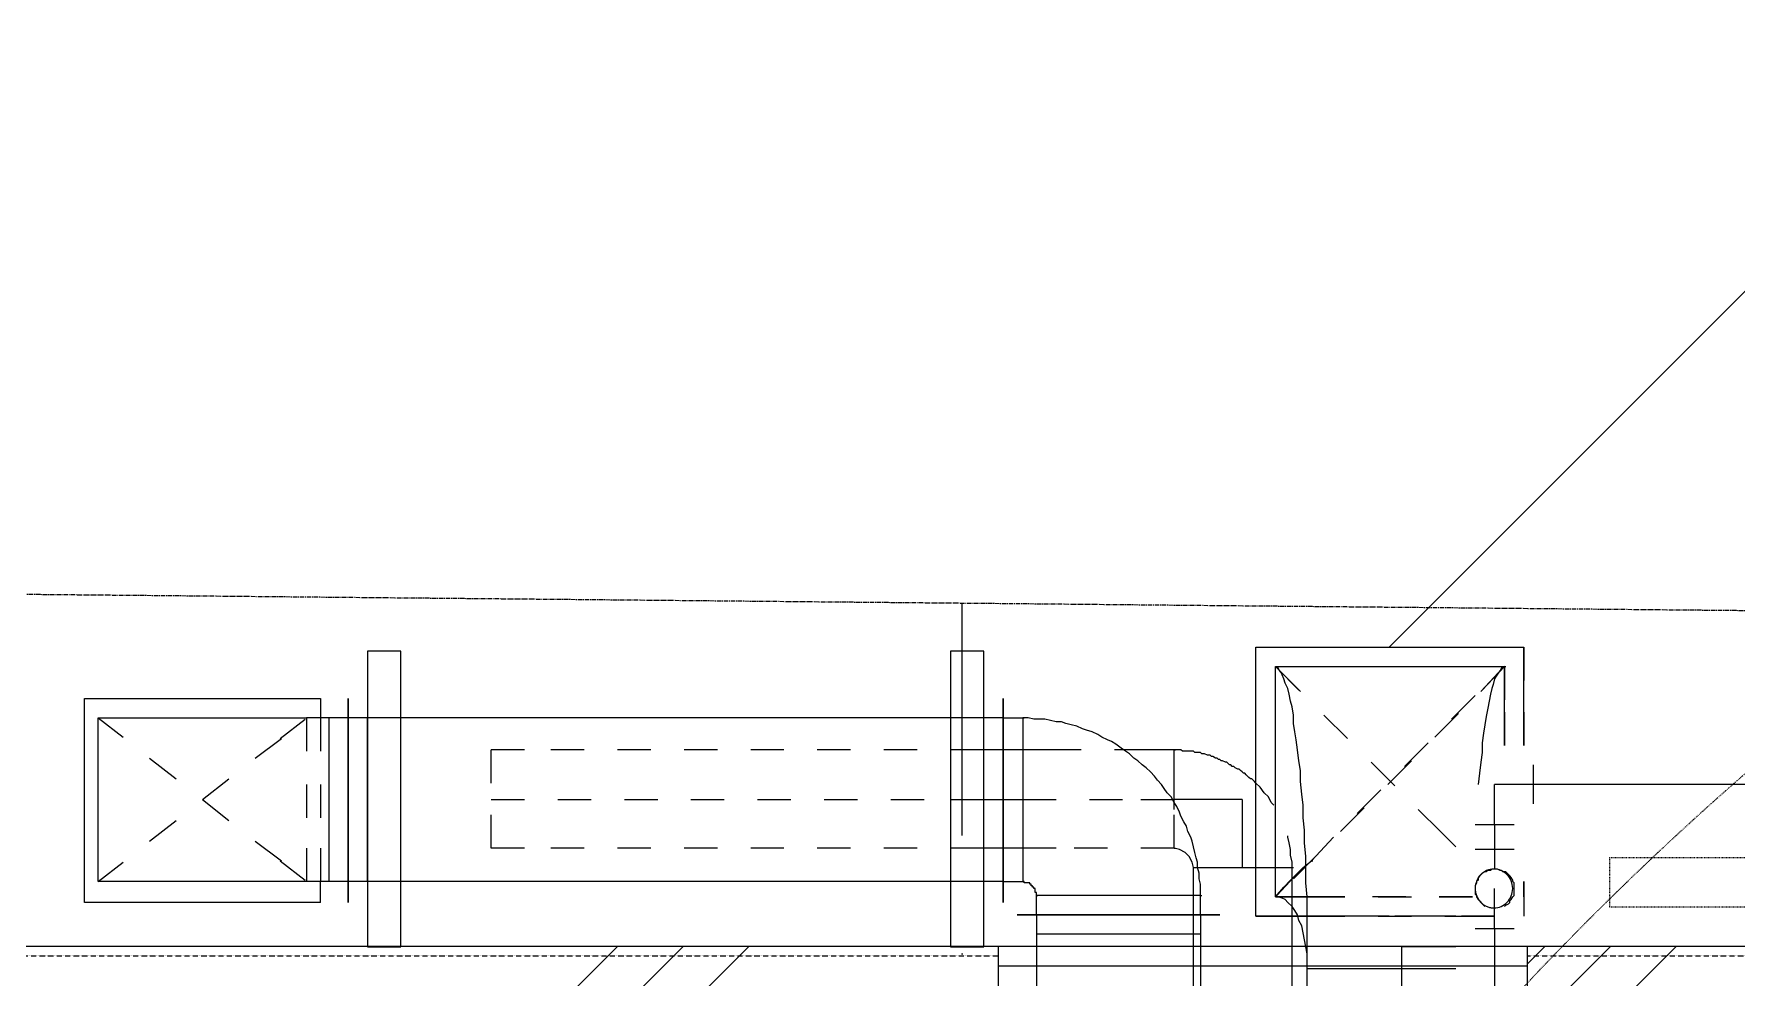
# Model space of a CAD drawing. Header units: millimetres. Extents: x 66582 to 239543, y 3715 to 66615.
# Drawn here: x 76997 to 79594, y 29602 to 31042 of the extents above; entities that cross this region are included whole.
import ezdxf

# ---------------------------------------------------------------- set-up
doc = ezdxf.new("R2010")
doc.units = ezdxf.units.MM
for name, pattern in [('ACAD_ISO04W100', [30, 24, -3, 0, -3]), ('CENTER', [10.6, 7, -1.2, 1.2, -1.2]), ('VW-01 短破線', [2.116125, 1.058062, -1.058062]), ('ラインタイプ-11', [2.116537, 1.058463, -1.058075]), ('ラインタイプ-35', [1.058062, 0.352679, -0.705383])]:
    doc.linetypes.add(name, pattern=pattern)
for name, color, linetype, lineweight in [('1-0通芯', 2, 'ACAD_ISO04W100', 5), ('1-1 躯体', 6, 'Continuous', 18), ('1-16 雑工事', 2, 'Continuous', 13), ('1-18 敷地境界線', 6, 'Continuous', 20), ('10-12 ハッチ', 50, 'Continuous', 13), ('5-1 換気ダクト', 80, 'Continuous', 9), ('6-1 給水管', 170, 'Continuous', 13), ('非常照明_プロット', 7, 'Continuous', 5)]:
    doc.layers.add(name, color=color, linetype=linetype, lineweight=lineweight)

# ---------------------------------------------------------------- blocks, each defined once
blk = doc.blocks.new('グループ-1760')
at = {"layer": '非常照明_プロット', "color": 94, "linetype": 'VW-01 短破線', "lineweight": 18, "true_color": 0x00aa00, "transparency": 33554687}
blk.add_circle((2864.1, 39887.7), 4600, dxfattribs=at)

msp = doc.modelspace()

# ---------------------------------------------------------------- hatches: boundary and pattern name
at = {"layer": '10-12 ハッチ', "true_color": 0xaaaaaa, "transparency": 33554687}
h = msp.add_hatch(dxfattribs=at)
h.set_pattern_fill('RC', color=253, scale=50, style=0, pattern_type=2)
h.set_pattern_definition([(45, (79104.3, 63394.6), (-707.107, 707.107), []), (45, (79204.3, 63394.6), (-707.107, 707.107), []), (45, (79304.3, 63394.6), (-707.107, 707.107), [])])
h.paths.add_polyline_path([(85182.6818, 29470.9572), (85857.6814, 29480.9571), (85857.6814, 29065.9574), (85872.6814, 29065.9574), (85872.6814, 29050.9574), (86022.6814, 29050.9574), (86022.6814, 29650.9572), (79274.6814, 29650.9572), (79274.6814, 29470.9572)])
h.paths.add_polyline_path([(85857.6814, 29060.9573), (85855.1816, 29050.9574), (85857.6814, 29050.9574)])
h.paths.add_polyline_path([(71247.2739, 29650.9572), (71247.2739, 25450.6727), (71269.117, 25450.6727), (71269.117, 24913.6906), (71247.2739, 24913.6906), (71247.2739, 23275.9572), (72567.6816, 23275.9572), (72567.6816, 22470.957), (72567.6818, 22470.957), (72747.6816, 22470.957), (72747.6816, 22543.4572), (73047.6816, 22543.4572), (73047.6814, 22543.4572), (73047.6814, 22708.4572), (73047.6816, 22708.4572), (72732.6816, 22708.4572), (72732.6816, 23760.9572), (73047.6816, 23760.9572), (73047.6814, 23760.9572), (73047.6814, 23910.9572), (73047.6816, 23910.9572), (72567.6816, 23910.9572), (72567.6816, 23425.9572), (71427.2739, 23425.9572), (71427.2739, 29470.9572), (72567.6818, 29470.9572), (72567.6818, 29050.9574), (73047.6814, 29050.9574), (73047.6814, 29050.9572), (73047.6814, 29470.9572), (77877.6818, 29470.9572), (77877.6818, 29050.9574), (78357.6814, 29050.9574), (78357.6814, 29470.9572), (78467.6814, 29470.9572), (78467.6814, 29650.9572)])
h.paths.add_polyline_path([(72607.6818, 29437.1109), (72607.6818, 29144.8035), (72607.6818, 29090.9574), (72661.5279, 29090.9574), (72953.8353, 29090.9574), (73007.6814, 29090.9574), (73007.6814, 29144.8035), (73007.6814, 29437.1109), (73007.6814, 29490.957), (72953.8353, 29490.957), (72661.5279, 29490.957), (72607.6818, 29490.957)], flags=16)
h.paths.add_polyline_path([(72623.0664, 29437.1109), (72623.0664, 29144.8035), (72623.0664, 29106.342), (72661.5279, 29106.342), (72953.8353, 29106.342), (72992.2968, 29106.342), (72992.2968, 29144.8035), (72992.2968, 29437.1109), (72992.2968, 29475.5724), (72953.8353, 29475.5724), (72661.5279, 29475.5724), (72623.0664, 29475.5724)], flags=0)
h.paths.add_polyline_path([(77917.6818, 29437.1109), (77917.6818, 29144.8035), (77917.6818, 29090.9574), (77971.5279, 29090.9574), (78263.8353, 29090.9574), (78317.6814, 29090.9574), (78317.6814, 29144.8035), (78317.6814, 29437.1109), (78317.6814, 29490.957), (78263.8353, 29490.957), (77971.5279, 29490.957), (77917.6818, 29490.957)], flags=16)
h.paths.add_polyline_path([(77933.0664, 29437.1109), (77933.0664, 29144.8035), (77933.0664, 29106.342), (77971.5279, 29106.342), (78263.8353, 29106.342), (78302.2968, 29106.342), (78302.2968, 29144.8035), (78302.2968, 29437.1109), (78302.2968, 29475.5724), (78263.8353, 29475.5724), (77971.5279, 29475.5724), (77933.0664, 29475.5724)], flags=0)
h.paths.add_polyline_path([(71269.117, 24913.6906), (71269.117, 25450.6727), (71247.2739, 25450.6727), (71247.2739, 24913.6906)])
h.paths.add_polyline_path([(73842.6816, 23760.9572), (77877.6818, 23760.9572), (77877.6818, 23910.9572), (73842.6816, 23910.9572)])
h.paths.add_polyline_path([(77877.6818, 23910.9572), (77877.6818, 23760.9572), (78357.6814, 23760.9572), (78357.6814, 23910.9572)])
h.paths.add_polyline_path([(78357.6814, 23910.9572), (78357.6814, 23760.9572), (78357.6814, 23745.9572), (84172.6816, 23745.9572), (84172.6816, 23545.9572), (85862.6816, 23545.9572), (85862.6816, 21990.9574), (85377.6818, 21990.9574), (85367.6816, 21990.9574), (85367.6816, 22765.9572), (85217.6816, 22765.9572), (85217.6816, 21855.9572), (86012.6816, 21855.9572), (86012.6816, 23725.9572), (84352.6816, 23725.9572), (84352.6816, 23925.9572), (78357.6814, 23925.9572)])

# ---------------------------------------------------------------- linework, layer by layer
at = {"layer": '1-0通芯', "ltscale": 60, "transparency": 33554687}
msp.add_line((78412.6816, 19018.8894), (78412.6816, 30174.2969), dxfattribs=at)
msp.add_line((78412.6816, 19018.8894), (78412.6816, 30174.2969), dxfattribs=at)
at = {"layer": '1-1 躯体', "linetype": 'ラインタイプ-11', "transparency": 33554687}
for p, q in [((79399.8545, 29785.9572), (84893.8545, 29785.9572)), ((79399.8545, 29785.9572), (79399.8545, 29710.9572)), ((79399.8545, 29710.9572), (84893.8545, 29710.9572))]:
    msp.add_line(p, q, dxfattribs=at)
at = {"layer": '1-1 躯体'}
for p, q in [((71247.2739, 29650.9572), (78467.6814, 29650.9572)), ((78467.6814, 29470.9572), (78467.6814, 29650.9572)), ((79274.6814, 29470.9572), (79274.6814, 29650.9572)), ((79274.6814, 29650.9572), (86022.6814, 29650.9572))]:
    msp.add_line(p, q, dxfattribs=at)
at = {"layer": '1-1 躯体', "linetype": 'ラインタイプ-35'}
for p, q in [((71262.2739, 29635.9572), (78467.6814, 29635.9572)), ((79274.6814, 29635.9572), (86007.6814, 29635.9572))]:
    msp.add_line(p, q, dxfattribs=at)
at = {"layer": '1-16 雑工事', "ltscale": 80}
for p, q in [((78467.6814, 29650.9572), (79274.6814, 29650.9572)), ((78467.6814, 29620.9572), (79274.6814, 29620.9572))]:
    msp.add_line(p, q, dxfattribs=at)
at = {"layer": '1-18 敷地境界線', "linetype": 'CENTER'}
msp.add_lwpolyline([(70777.2426, 30245.8759), (70814.2727, 19106.1739), (91059.5492, 19106.1739), (88019.4746, 30083.1335)], close=True, dxfattribs=at)
at = {"layer": '5-1 換気ダクト', "color": 92, "linetype": 'Continuous', "lineweight": 20, "true_color": 0x00c000}
for p, q in [((77556.5982, 30100.8244), (77505.7981, 30100.8244)), ((77505.7981, 30100.8244), (77505.7981, 29649.9744)), ((77556.5982, 29649.9744), (77556.5982, 30100.8244)), ((77433.8317, 30028.8574), (77433.8317, 29999.2242)), ((77476.1649, 30028.8574), (77476.1649, 29999.2242)), ((77476.1649, 29999.2242), (77476.1649, 30028.8574)), ((77095.1648, 29749.457), (77095.1648, 29999.2242)), ((77095.1648, 29999.2242), (77412.6648, 29999.2242)), ((77095.1648, 29999.2242), (77133.2649, 29969.591)), ((77372.4481, 29967.4744), (77410.5482, 29997.1076)), ((77412.6648, 29999.2242), (77412.6648, 29948.4241)), ((77446.5314, 29999.2242), (77412.6648, 29999.2242)), ((77433.8317, 29999.2242), (77433.8317, 29948.4241)), ((77476.1649, 29999.2242), (77446.5314, 29999.2242)), ((77476.1649, 29999.2242), (77476.1649, 29749.457)), ((77476.1649, 29749.457), (77476.1649, 29999.2242)), ((77505.7981, 29999.2242), (77476.1649, 29999.2242)), ((77334.3484, 29937.8412), (77374.565, 29967.4744)), ((77173.4815, 29937.8412), (77213.6981, 29906.0914)), ((77253.9148, 29874.3406), (77294.1314, 29906.0914)), ((77412.6648, 29897.624), (77412.6648, 29846.824)), ((77433.8317, 29897.624), (77433.8317, 29846.824)), ((77253.9148, 29874.3406), (77294.1314, 29842.5908)), ((77173.4815, 29810.841), (77213.6981, 29842.5908)), ((77334.3484, 29810.841), (77374.565, 29781.2078)), ((77412.6648, 29800.2581), (77412.6648, 29749.457)), ((77433.8317, 29800.2581), (77433.8317, 29749.457)), ((77095.1648, 29749.457), (77133.2649, 29779.0912)), ((77372.4481, 29781.2078), (77410.5482, 29751.5746)), ((77412.6648, 29749.457), (77095.1648, 29749.457)), ((77446.5314, 29749.457), (77412.6648, 29749.457)), ((77433.8317, 29717.7072), (77433.8317, 29749.457)), ((77476.1649, 29749.457), (77446.5314, 29749.457)), ((77476.1649, 29749.457), (77476.1649, 29717.7072)), ((77476.1649, 29717.7072), (77476.1649, 29749.457)), ((77505.7981, 29749.457), (77476.1649, 29749.457)), ((77505.7981, 29649.9744), (77556.5982, 29649.9744))]:
    msp.add_line(p, q, dxfattribs=at)
at = {"layer": '5-1 換気ダクト', "color": 92, "linetype": 'Continuous', "lineweight": 9, "true_color": 0x00c000}
for p, q in [((77073.9985, 29717.7072), (77073.9985, 30028.8574)), ((77073.9985, 30028.8574), (77433.8317, 30028.8574)), ((77446.5314, 29999.2242), (77446.5314, 29749.457)), ((77505.7981, 29749.457), (77505.7981, 29999.2242)), ((77433.8317, 29717.7072), (77073.9985, 29717.7072))]:
    msp.add_line(p, q, dxfattribs=at)
at = {"layer": '5-1 換気ダクト', "color": 92, "linetype": 'Continuous', "lineweight": 5, "true_color": 0x00c000}
for p, q in [((77694.1813, 29899.7406), (77694.1813, 29950.5407)), ((77744.9814, 29950.5407), (77694.1813, 29950.5407)), ((77835.9984, 29950.5407), (77785.1975, 29950.5407)), ((77937.5977, 29950.5407), (77886.7982, 29950.5407)), ((77694.1813, 29874.3406), (77744.9814, 29874.3406)), ((77795.7815, 29874.3406), (77846.5816, 29874.3406)), ((77897.3811, 29874.3406), (77948.1815, 29874.3406)), ((77694.1813, 29800.2581), (77694.1813, 29851.0582)), ((77744.9814, 29800.2581), (77694.1813, 29800.2581)), ((77835.9984, 29800.2581), (77785.1975, 29800.2581)), ((77937.5977, 29800.2581), (77886.7982, 29800.2581))]:
    msp.add_line(p, q, dxfattribs=at)

# ---------------------------------------------------------------- next in the draw order: block references
at = {"layer": '非常照明_プロット', "color": 7, "transparency": 33554687}
msp.add_blockref('グループ-1760', (79760.3185, -13445.3852), dxfattribs=at)

# ---------------------------------------------------------------- next in the draw order: linework, layer by layer
at = {"layer": '5-1 換気ダクト', "color": 30, "linetype": 'Continuous', "lineweight": 20, "true_color": 0xff8000}
for p, q in [((79063.6649, 30107.1741), (79633.0482, 30676.558)), ((78890.0977, 29726.1746), (78890.0977, 30077.542)), ((78890.0977, 30077.542), (79239.3481, 30077.542)), ((78928.1983, 30039.4414), (78892.2149, 30075.4243)), ((78926.0818, 30041.558), (78892.2149, 30075.4243)), ((79239.3481, 30077.542), (79205.4817, 30041.558)), ((79239.3481, 29956.8915), (79239.3481, 30077.542)), ((79000.1653, 29967.4744), (78964.1813, 30003.4574)), ((79169.4982, 30005.574), (79133.5147, 29969.591)), ((79072.1317, 29895.5075), (79036.1482, 29931.4915)), ((79097.5312, 29933.6081), (79061.5478, 29897.624)), ((79025.5648, 29861.6411), (78989.5813, 29825.6582)), ((79141.9816, 29825.6582), (79108.1141, 29859.5245)), ((79165.265, 29802.3736), (79141.9816, 29825.6582)), ((78953.5984, 29789.6741), (78917.6144, 29753.6912)), ((78926.0818, 29764.2741), (78892.2149, 29728.2911)), ((78940.8984, 29726.1746), (78890.0977, 29726.1746)), ((78987.4647, 29726.1746), (78936.6647, 29726.1746)), ((79089.0649, 29726.1746), (79038.2648, 29726.1746)), ((79190.6651, 29726.1746), (79139.865, 29726.1746)), ((78860.4651, 29696.5403), (78890.0977, 29696.5403)), ((78940.8984, 29696.5403), (78890.0977, 29696.5403)), ((78962.0647, 29696.5403), (78911.2646, 29696.5403)), ((79063.6649, 29696.5403), (79012.8648, 29696.5403)), ((79165.265, 29696.5403), (79114.4644, 29696.5403)), ((78938.7812, 29586.4749), (78938.7812, 29616.1081))]:
    msp.add_line(p, q, dxfattribs=at)
at = {"layer": '5-1 換気ダクト', "color": 92, "linetype": 'Continuous', "lineweight": 20, "true_color": 0x00c000}
for p, q in [((78445.5981, 30100.8244), (78394.7982, 30100.8244)), ((78394.7982, 30100.8244), (78394.7982, 29649.9744)), ((78445.5981, 29649.9744), (78445.5981, 30100.8244)), ((78475.2313, 30028.8574), (78475.2313, 29999.2242)), ((78475.2313, 29999.2242), (78475.2313, 30028.8574)), ((78445.5981, 29999.2242), (77505.7981, 29999.2242)), ((78475.2313, 29999.2242), (78445.5981, 29999.2242)), ((78475.2313, 29999.2242), (78475.2313, 29749.457)), ((78475.2313, 29999.2242), (78504.865, 29999.2242)), ((78475.2313, 29749.457), (78475.2313, 29999.2242)), ((78513.3311, 29999.2242), (78504.865, 29999.2242)), ((78521.7982, 29997.1076), (78513.3311, 29999.2242)), ((78530.2648, 29997.1076), (78521.7982, 29997.1076)), ((78538.7314, 29997.1076), (78530.2648, 29997.1076)), ((78547.1977, 29994.9911), (78538.7314, 29997.1076)), ((78555.6651, 29992.8745), (78547.1977, 29994.9911)), ((78564.1314, 29992.8745), (78555.6651, 29992.8745)), ((78570.4817, 29990.7579), (78564.1314, 29992.8745)), ((78578.9475, 29988.6413), (78570.4817, 29990.7579)), ((78587.4149, 29986.5247), (78578.9475, 29988.6413)), ((78595.8817, 29982.2905), (78587.4149, 29986.5247)), ((78602.2315, 29980.1739), (78595.8817, 29982.2905)), ((78610.6983, 29978.0584), (78602.2315, 29980.1739)), ((78619.1644, 29973.8242), (78610.6983, 29978.0584)), ((78625.5144, 29969.591), (78619.1644, 29973.8242)), ((78633.9813, 29965.3579), (78625.5144, 29969.591)), ((78640.3315, 29963.2413), (78633.9813, 29965.3579)), ((78646.6813, 29959.0081), (78640.3315, 29963.2413)), ((78655.1481, 29952.6573), (78646.6813, 29959.0081)), ((78661.4984, 29948.4241), (78655.1481, 29952.6573)), ((78667.8482, 29944.191), (78661.4984, 29948.4241)), ((78674.1979, 29937.8412), (78667.8482, 29944.191)), ((78735.582, 29950.5407), (78695.3648, 29950.5407)), ((78737.6975, 29950.5407), (78735.582, 29950.5407)), ((78735.582, 29910.3246), (78735.582, 29950.5407)), ((78735.582, 29950.5407), (78737.6975, 29950.5407)), ((78735.582, 29910.3246), (78735.582, 29950.5407)), ((78739.8146, 29950.5407), (78737.6975, 29950.5407)), ((78741.9317, 29950.5407), (78739.8146, 29950.5407)), ((78746.1649, 29950.5407), (78741.9317, 29950.5407)), ((78748.2815, 29948.4241), (78746.1649, 29950.5407)), ((78750.398, 29948.4241), (78748.2815, 29948.4241)), ((78754.6317, 29948.4241), (78750.398, 29948.4241)), ((78756.7478, 29948.4241), (78754.6317, 29948.4241)), ((78758.8644, 29948.4241), (78756.7478, 29948.4241)), ((78760.9815, 29948.4241), (78758.8644, 29948.4241)), ((78765.2152, 29948.4241), (78760.9815, 29948.4241)), ((78767.3318, 29946.3076), (78765.2152, 29948.4241)), ((78769.4483, 29946.3076), (78767.3318, 29946.3076)), ((78771.5649, 29946.3076), (78769.4483, 29946.3076)), ((78775.7981, 29946.3076), (78771.5649, 29946.3076)), ((78777.9147, 29944.191), (78775.7981, 29946.3076)), ((78780.0312, 29944.191), (78777.9147, 29944.191)), ((78782.1484, 29944.191), (78780.0312, 29944.191)), ((78786.3815, 29942.0744), (78782.1484, 29944.191)), ((78788.4986, 29942.0744), (78786.3815, 29942.0744)), ((78790.6141, 29942.0744), (78788.4986, 29942.0744)), ((78792.7313, 29939.9578), (78790.6141, 29942.0744)), ((78680.5482, 29933.6081), (78674.1979, 29937.8412)), ((78686.8979, 29927.2573), (78680.5482, 29933.6081)), ((78693.2482, 29923.0241), (78686.8979, 29927.2573)), ((78699.598, 29916.6743), (78693.2482, 29923.0241)), ((78705.9477, 29910.3246), (78699.598, 29916.6743)), ((78794.8484, 29939.9578), (78792.7313, 29939.9578)), ((78799.0815, 29937.8412), (78794.8484, 29939.9578)), ((78801.1981, 29937.8412), (78799.0815, 29937.8412)), ((78803.3147, 29935.7246), (78801.1981, 29937.8412)), ((78805.4313, 29935.7246), (78803.3147, 29935.7246)), ((78807.5484, 29933.6081), (78805.4313, 29935.7246)), ((78809.6644, 29933.6081), (78807.5484, 29933.6081)), ((78813.8981, 29931.4915), (78809.6644, 29933.6081)), ((78816.0147, 29931.4915), (78813.8981, 29931.4915)), ((78818.1318, 29929.3738), (78816.0147, 29931.4915)), ((78820.2484, 29927.2573), (78818.1318, 29929.3738)), ((78822.365, 29927.2573), (78820.2484, 29927.2573)), ((78824.4816, 29925.1417), (78822.365, 29927.2573)), ((78826.5982, 29925.1417), (78824.4816, 29925.1417)), ((78828.7147, 29923.0241), (78826.5982, 29925.1417)), ((78832.9479, 29920.9075), (78828.7147, 29923.0241)), ((78835.065, 29920.9075), (78832.9479, 29920.9075)), ((78837.1811, 29918.792), (78835.065, 29920.9075)), ((78839.2982, 29916.6743), (78837.1811, 29918.792)), ((78841.4153, 29914.5578), (78839.2982, 29916.6743)), ((78710.1814, 29903.9749), (78705.9477, 29910.3246)), ((78716.5317, 29897.624), (78710.1814, 29903.9749)), ((78720.7648, 29891.2743), (78716.5317, 29897.624)), ((78724.998, 29884.9246), (78720.7648, 29891.2743)), ((78843.5308, 29914.5578), (78841.4153, 29914.5578)), ((78845.6479, 29912.4412), (78843.5308, 29914.5578)), ((78847.765, 29910.3246), (78845.6479, 29912.4412)), ((78849.8811, 29908.2069), (78847.765, 29910.3246)), ((78851.9982, 29906.0914), (78849.8811, 29908.2069)), ((78854.1148, 29906.0914), (78851.9982, 29906.0914)), ((78856.2314, 29903.9749), (78854.1148, 29906.0914)), ((78858.348, 29901.8572), (78856.2314, 29903.9749)), ((78860.4651, 29899.7406), (78858.348, 29901.8572)), ((78731.3477, 29878.5748), (78724.998, 29884.9246)), ((78735.582, 29870.1074), (78731.3477, 29878.5748)), ((78739.8146, 29863.7577), (78735.582, 29870.1074)), ((78744.0478, 29855.2903), (78739.8146, 29863.7577)), ((78746.1649, 29848.9405), (78744.0478, 29855.2903)), ((78750.398, 29840.4742), (78746.1649, 29848.9405)), ((78754.6317, 29834.1245), (78750.398, 29840.4742)), ((78756.7478, 29825.6582), (78754.6317, 29834.1245)), ((78760.9815, 29817.1908), (78756.7478, 29825.6582)), ((78763.0981, 29810.841), (78760.9815, 29817.1908)), ((78765.2152, 29802.3736), (78763.0981, 29810.841)), ((78767.3318, 29793.9073), (78765.2152, 29802.3736)), ((78769.4483, 29785.441), (78767.3318, 29793.9073)), ((78771.5649, 29779.0912), (78769.4483, 29785.441)), ((78765.2152, 29563.1914), (78765.2152, 29770.6238)), ((78765.2152, 29770.6238), (78860.4651, 29770.6238)), ((78771.5649, 29770.6238), (78771.5649, 29779.0912)), ((78773.6815, 29762.1575), (78771.5649, 29770.6238)), ((78773.6815, 29753.6912), (78773.6815, 29762.1575)), ((78803.3147, 29770.6238), (78860.4651, 29770.6238)), ((78445.5981, 29749.457), (77505.7981, 29749.457)), ((78475.2313, 29749.457), (78445.5981, 29749.457)), ((78475.2313, 29749.457), (78475.2313, 29717.7072)), ((78475.2313, 29749.457), (78504.865, 29749.457)), ((78475.2313, 29717.7072), (78475.2313, 29749.457)), ((78506.9813, 29749.457), (78504.865, 29749.457)), ((78506.9813, 29747.3414), (78506.9813, 29749.457)), ((78506.9813, 29749.457), (78506.9813, 29749.457)), ((78509.0982, 29747.3414), (78506.9813, 29747.3414)), ((78506.9813, 29747.3414), (78506.9813, 29747.3414)), ((78511.2148, 29747.3414), (78509.0982, 29747.3414)), ((78509.0982, 29747.3414), (78509.0982, 29747.3414)), ((78509.0982, 29747.3414), (78509.0982, 29747.3414)), ((78513.3311, 29747.3414), (78511.2148, 29747.3414)), ((78511.2148, 29747.3414), (78511.2148, 29747.3414)), ((78511.2148, 29747.3414), (78511.2148, 29747.3414)), ((78511.2148, 29747.3414), (78511.2148, 29747.3414)), ((78515.4479, 29747.3414), (78513.3311, 29747.3414)), ((78513.3311, 29747.3414), (78513.3311, 29747.3414)), ((78513.3311, 29747.3414), (78513.3311, 29747.3414)), ((78515.4479, 29745.2249), (78515.4479, 29747.3414)), ((78517.565, 29745.2249), (78515.4479, 29745.2249)), ((78515.4479, 29745.2249), (78515.4479, 29745.2249)), ((78515.4479, 29745.2249), (78515.4479, 29745.2249)), ((78517.565, 29743.1072), (78517.565, 29745.2249)), ((78517.565, 29745.2249), (78517.565, 29745.2249)), ((78517.565, 29745.2249), (78517.565, 29745.2249)), ((78519.6811, 29743.1072), (78517.565, 29743.1072)), ((78517.565, 29743.1072), (78517.565, 29743.1072)), ((78519.6811, 29740.9906), (78519.6811, 29743.1072)), ((78519.6811, 29743.1072), (78519.6811, 29743.1072)), ((78519.6811, 29743.1072), (78519.6811, 29743.1072)), ((78521.7982, 29740.9906), (78519.6811, 29740.9906)), ((78519.6811, 29740.9906), (78519.6811, 29740.9906)), ((78521.7982, 29738.874), (78521.7982, 29740.9906)), ((78521.7982, 29740.9906), (78521.7982, 29740.9906)), ((78521.7982, 29740.9906), (78521.7982, 29740.9906)), ((78523.915, 29738.874), (78521.7982, 29738.874)), ((78521.7982, 29738.874), (78521.7982, 29738.874)), ((78521.7982, 29738.874), (78521.7982, 29738.874)), ((78523.915, 29736.7575), (78523.915, 29738.874)), ((78523.915, 29734.6409), (78523.915, 29736.7575)), ((78523.915, 29736.7575), (78523.915, 29736.7575)), ((78523.915, 29736.7575), (78523.915, 29736.7575)), ((78523.915, 29732.5243), (78523.915, 29734.6409)), ((78523.915, 29734.6409), (78523.915, 29734.6409)), ((78523.915, 29734.6409), (78523.915, 29734.6409)), ((78523.915, 29734.6409), (78523.915, 29734.6409)), ((78775.7981, 29745.2249), (78773.6815, 29753.6912)), ((78775.7981, 29736.7575), (78775.7981, 29745.2249)), ((78775.7981, 29728.2911), (78775.7981, 29736.7575)), ((78526.0308, 29732.5243), (78523.915, 29732.5243)), ((78526.0308, 29730.4077), (78526.0308, 29732.5243)), ((78526.0308, 29732.5243), (78526.0308, 29732.5243)), ((78526.0308, 29732.5243), (78526.0308, 29732.5243)), ((78526.0308, 29728.2911), (78526.0308, 29730.4077)), ((78526.0308, 29730.4077), (78526.0308, 29730.4077)), ((78526.0308, 29730.4077), (78526.0308, 29730.4077)), ((78526.0308, 29728.2911), (78526.0308, 29728.2911)), ((78526.0308, 29698.6579), (78526.0308, 29728.2911)), ((78775.7981, 29698.6579), (78775.7981, 29728.2911)), ((78496.3981, 29698.6579), (78526.0308, 29698.6579)), ((78526.0308, 29698.6579), (78496.3981, 29698.6579)), ((78526.0308, 29698.6579), (78775.7981, 29698.6579)), ((78775.7981, 29698.6579), (78526.0308, 29698.6579)), ((78526.0308, 29698.6579), (78526.0308, 29669.0247)), ((78775.7981, 29698.6579), (78805.4313, 29698.6579)), ((78805.4313, 29698.6579), (78775.7981, 29698.6579)), ((78775.7981, 29698.6579), (78775.7981, 29669.0247)), ((78915.4978, 29586.4749), (78915.4978, 29696.5403)), ((78526.0308, 29669.0247), (78526.0308, 28860.4587)), ((78775.7981, 29669.0247), (78775.7981, 28860.4587)), ((78394.7982, 29649.9744), (78445.5981, 29649.9744))]:
    msp.add_line(p, q, dxfattribs=at)
at = {"layer": '5-1 換気ダクト', "color": 30, "linetype": 'Continuous', "lineweight": 9, "true_color": 0xff8000}
for p, q in [((78860.4651, 29696.5403), (78860.4651, 30107.1741)), ((78860.4651, 30107.1741), (79268.9813, 30107.1741)), ((79268.9813, 29956.8915), (79268.9813, 30107.1741)), ((79268.9813, 29726.1746), (79268.9813, 29749.457)), ((79165.265, 29616.1081), (78938.7812, 29616.1081))]:
    msp.add_line(p, q, dxfattribs=at)
at = {"layer": '5-1 換気ダクト', "color": 30, "linetype": 'Continuous', "lineweight": 5, "true_color": 0xff8000}
for p, q in [((78860.4651, 30056.374), (78860.4651, 30107.1741)), ((78860.4651, 30107.1741), (78911.2646, 30107.1741)), ((78860.4651, 30056.374), (78860.4651, 30107.1741)), ((78860.4651, 30107.1741), (78911.2646, 30107.1741)), ((78962.0647, 30107.1741), (79012.8648, 30107.1741)), ((78962.0647, 30107.1741), (79012.8648, 30107.1741)), ((79063.6649, 30107.1741), (79114.4644, 30107.1741)), ((79063.6649, 30107.1741), (79114.4644, 30107.1741)), ((79165.265, 30107.1741), (79216.0646, 30107.1741)), ((79165.265, 30107.1741), (79216.0646, 30107.1741)), ((79218.1817, 30107.1741), (79268.9813, 30107.1741)), ((79218.1817, 30107.1741), (79268.9813, 30107.1741)), ((79268.9813, 30107.1741), (79268.9813, 30056.374)), ((79268.9813, 30107.1741), (79268.9813, 30056.374)), ((78860.4651, 30030.9751), (78860.4651, 30081.7741)), ((78860.4651, 30030.9751), (78860.4651, 30081.7741)), ((78890.0977, 30026.7408), (78890.0977, 30077.542)), ((78890.0977, 30077.542), (78940.8984, 30077.542)), ((78890.0977, 30026.7408), (78890.0977, 30077.542)), ((78890.0977, 30077.542), (78940.8984, 30077.542)), ((78890.0977, 30077.542), (78892.2149, 30077.542)), ((78928.1983, 30039.4414), (78892.2149, 30075.4243)), ((78926.0818, 30041.558), (78892.2149, 30075.4243)), ((78928.1983, 30039.4414), (78892.2149, 30075.4243)), ((78926.0818, 30041.558), (78892.2149, 30075.4243)), ((78991.6979, 30077.542), (79042.498, 30077.542)), ((78991.6979, 30077.542), (79042.498, 30077.542)), ((79093.2981, 30077.542), (79144.0982, 30077.542)), ((79093.2981, 30077.542), (79144.0982, 30077.542)), ((79188.5485, 30077.542), (79239.3481, 30077.542)), ((79188.5485, 30077.542), (79239.3481, 30077.542)), ((79203.3646, 30039.4414), (79237.2315, 30075.4243)), ((79203.3646, 30039.4414), (79237.2315, 30075.4243)), ((79239.3481, 30077.542), (79239.3481, 30026.7408)), ((79239.3481, 30077.542), (79239.3481, 30026.7408)), ((79239.3481, 30077.542), (79241.4652, 30077.542)), ((78890.0977, 30001.3408), (78890.0977, 30052.1409)), ((78890.0977, 30001.3408), (78890.0977, 30052.1409)), ((79158.9153, 29997.1076), (79194.8982, 30033.0906)), ((79158.9153, 29997.1076), (79194.8982, 30033.0906)), ((79000.1653, 29967.4744), (78964.1813, 30003.4574)), ((79000.1653, 29967.4744), (78964.1813, 30003.4574)), ((79239.3481, 30007.6905), (79239.3481, 29956.8915)), ((79239.3481, 30007.6905), (79239.3481, 29956.8915)), ((79268.9813, 30007.6905), (79268.9813, 29956.8915)), ((79268.9813, 30007.6905), (79268.9813, 29956.8915)), ((78860.4651, 29929.3738), (78860.4651, 29980.1739)), ((78860.4651, 29929.3738), (78860.4651, 29980.1739)), ((78890.0977, 29899.7406), (78890.0977, 29950.5407)), ((78890.0977, 29899.7406), (78890.0977, 29950.5407)), ((79086.9483, 29925.1417), (79122.9313, 29961.1236)), ((79086.9483, 29925.1417), (79122.9313, 29961.1236)), ((78860.4651, 29878.5748), (78860.4651, 29929.3738)), ((78860.4651, 29878.5748), (78860.4651, 29929.3738)), ((79072.1317, 29895.5075), (79036.1482, 29931.4915)), ((79072.1317, 29895.5075), (79036.1482, 29931.4915)), ((78890.0977, 29848.9405), (78890.0977, 29899.7406)), ((78890.0977, 29848.9405), (78890.0977, 29899.7406)), ((79014.9814, 29853.1748), (79050.9649, 29889.1577)), ((79014.9814, 29853.1748), (79050.9649, 29889.1577)), ((78860.4651, 29800.2581), (78860.4651, 29851.0582)), ((78860.4651, 29800.2581), (78860.4651, 29851.0582)), ((78890.0977, 29800.2581), (78890.0977, 29851.0582)), ((78890.0977, 29800.2581), (78890.0977, 29851.0582)), ((79141.9816, 29825.6582), (79108.1141, 29859.5245)), ((79141.9816, 29825.6582), (79108.1141, 29859.5245)), ((78945.1315, 29781.2078), (78978.9984, 29817.1908)), ((78945.1315, 29781.2078), (78978.9984, 29817.1908)), ((79165.265, 29802.3736), (79141.9816, 29825.6582)), ((79165.265, 29802.3736), (79141.9816, 29825.6582)), ((78860.4651, 29749.457), (78860.4651, 29800.2581)), ((78860.4651, 29749.457), (78860.4651, 29800.2581)), ((78860.4651, 29740.9906), (78860.4651, 29791.7907)), ((78860.4651, 29740.9906), (78860.4651, 29791.7907)), ((78890.0977, 29749.457), (78890.0977, 29800.2581)), ((78890.0977, 29749.457), (78890.0977, 29800.2581)), ((78890.0977, 29740.9906), (78890.0977, 29791.7907)), ((78890.0977, 29740.9906), (78890.0977, 29791.7907)), ((78913.3817, 29751.5746), (78932.4315, 29770.6238)), ((78913.3817, 29751.5746), (78932.4315, 29770.6238)), ((78932.4315, 29770.6238), (78945.1315, 29781.2078)), ((78932.4315, 29770.6238), (78945.1315, 29781.2078)), ((78945.1315, 29781.2078), (78947.2486, 29781.2078)), ((78945.1315, 29781.2078), (78947.2486, 29781.2078)), ((78860.4651, 29696.5403), (78860.4651, 29740.9906)), ((78860.4651, 29696.5403), (78860.4651, 29740.9906)), ((78890.0977, 29726.1746), (78890.0977, 29740.9906)), ((78890.0977, 29726.1746), (78890.0977, 29740.9906)), ((78890.0977, 29726.1746), (78902.7978, 29740.9906)), ((78890.0977, 29726.1746), (78902.7978, 29740.9906)), ((78902.7978, 29740.9906), (78913.3817, 29751.5746)), ((78902.7978, 29740.9906), (78913.3817, 29751.5746)), ((79268.9813, 29749.457), (79268.9813, 29698.6579)), ((79268.9813, 29749.457), (79268.9813, 29698.6579)), ((79268.9813, 29747.3414), (79268.9813, 29696.5403)), ((79268.9813, 29747.3414), (79268.9813, 29696.5403)), ((78940.8984, 29726.1746), (78890.0977, 29726.1746)), ((78890.0977, 29726.1746), (78940.8984, 29726.1746)), ((78890.0977, 29726.1746), (78892.2149, 29726.1746)), ((78945.1315, 29726.1746), (78894.332, 29726.1746)), ((78894.332, 29726.1746), (78945.1315, 29726.1746)), ((78995.9311, 29726.1746), (78945.1315, 29726.1746)), ((78945.1315, 29726.1746), (78995.9311, 29726.1746)), ((79089.0649, 29726.1746), (79038.2648, 29726.1746)), ((79046.7317, 29726.1746), (79097.5312, 29726.1746)), ((79190.6651, 29726.1746), (79139.865, 29726.1746)), ((79139.865, 29726.1746), (79190.6651, 29726.1746)), ((78911.2646, 29696.5403), (78860.4651, 29696.5403)), ((78860.4651, 29696.5403), (78911.2646, 29696.5403)), ((78945.1315, 29696.5403), (78894.332, 29696.5403)), ((78894.332, 29696.5403), (78945.1315, 29696.5403)), ((78995.9311, 29696.5403), (78945.1315, 29696.5403)), ((78945.1315, 29696.5403), (78995.9311, 29696.5403)), ((79021.3311, 29696.5403), (78970.531, 29696.5403)), ((79046.7317, 29696.5403), (79097.5312, 29696.5403)), ((79122.9313, 29696.5403), (79072.1317, 29696.5403)), ((79148.3313, 29696.5403), (79199.1314, 29696.5403)), ((79224.5315, 29696.5403), (79173.7314, 29696.5403)), ((79173.7314, 29696.5403), (79224.5315, 29696.5403)), ((79133.5147, 29649.9744), (79082.7152, 29649.9744)), ((79082.7152, 29649.9744), (79082.7152, 29616.1081)), ((79165.265, 29649.9744), (79114.4644, 29649.9744)), ((79082.7152, 29616.1081), (79082.7152, 29586.4749))]:
    msp.add_line(p, q, dxfattribs=at)
at = {"layer": '5-1 換気ダクト', "color": 92, "linetype": 'Continuous', "lineweight": 9, "true_color": 0x00c000}
for p, q in [((78445.5981, 29749.457), (78445.5981, 29999.2242)), ((78504.865, 29999.2242), (78504.865, 29749.457)), ((78504.865, 29999.2242), (78506.9813, 29999.2242)), ((78839.2982, 29874.3406), (78763.0981, 29874.3406)), ((78839.2982, 29874.3406), (78839.2982, 29770.6238)), ((78504.865, 29749.457), (78506.9813, 29749.457)), ((78775.7981, 29728.2911), (78526.0308, 29728.2911)), ((78526.0308, 29728.2911), (78528.1479, 29728.2911)), ((78775.7981, 29728.2911), (78777.9147, 29728.2911)), ((78775.7981, 29669.0247), (78526.0308, 29669.0247))]:
    msp.add_line(p, q, dxfattribs=at)
at = {"layer": '5-1 換気ダクト', "color": 92, "linetype": 'Continuous', "lineweight": 5, "true_color": 0x00c000}
for p, q in [((78039.1979, 29950.5407), (77988.3984, 29950.5407)), ((78140.7981, 29950.5407), (78089.9977, 29950.5407)), ((78242.398, 29950.5407), (78191.5982, 29950.5407)), ((78343.9984, 29950.5407), (78293.1983, 29950.5407)), ((78445.5981, 29950.5407), (78394.7982, 29950.5407)), ((78496.3981, 29950.5407), (78445.5981, 29950.5407)), ((78504.865, 29950.5407), (78454.0647, 29950.5407)), ((78555.6651, 29950.5407), (78504.865, 29950.5407)), ((78593.7646, 29950.5407), (78542.9651, 29950.5407)), ((78695.3648, 29950.5407), (78644.5647, 29950.5407)), ((78735.582, 29859.5245), (78735.582, 29910.3246)), ((78735.582, 29859.5245), (78735.582, 29910.3246)), ((78866.8148, 29893.3909), (78860.4651, 29899.7406)), ((78873.1651, 29884.9246), (78866.8148, 29893.3909)), ((77998.9813, 29874.3406), (78049.7808, 29874.3406)), ((78100.5817, 29874.3406), (78151.3815, 29874.3406)), ((78202.1811, 29874.3406), (78252.9817, 29874.3406)), ((78303.7812, 29874.3406), (78354.5811, 29874.3406)), ((78394.7982, 29874.3406), (78445.5981, 29874.3406)), ((78445.5981, 29874.3406), (78496.3981, 29874.3406)), ((78454.0647, 29874.3406), (78504.865, 29874.3406)), ((78504.865, 29874.3406), (78555.6651, 29874.3406)), ((78606.4649, 29874.3406), (78657.2647, 29874.3406)), ((78684.7808, 29874.3406), (78735.582, 29874.3406)), ((78763.0981, 29874.3406), (78735.582, 29874.3406)), ((78879.5148, 29878.5748), (78873.1651, 29884.9246)), ((78883.748, 29870.1074), (78879.5148, 29878.5748)), ((78887.9817, 29865.8753), (78883.748, 29870.1074)), ((78735.582, 29800.2581), (78735.582, 29851.0582)), ((78735.582, 29800.2581), (78735.582, 29851.0582)), ((78909.148, 29817.1908), (78909.148, 29819.3084)), ((78911.2646, 29808.7244), (78909.148, 29817.1908)), ((78039.1979, 29800.2581), (77988.3984, 29800.2581)), ((78140.7981, 29800.2581), (78089.9977, 29800.2581)), ((78242.398, 29800.2581), (78191.5982, 29800.2581)), ((78343.9984, 29800.2581), (78293.1983, 29800.2581)), ((78445.5981, 29800.2581), (78394.7982, 29800.2581)), ((78496.3981, 29800.2581), (78445.5981, 29800.2581)), ((78504.865, 29800.2581), (78454.0647, 29800.2581)), ((78555.6651, 29800.2581), (78504.865, 29800.2581)), ((78633.9813, 29800.2581), (78583.1814, 29800.2581)), ((78735.582, 29800.2581), (78684.7808, 29800.2581)), ((78744.0478, 29798.1415), (78735.582, 29800.2581)), ((78735.582, 29800.2581), (78737.6975, 29800.2581)), ((78752.5146, 29793.9073), (78744.0478, 29798.1415)), ((78758.8644, 29787.5576), (78752.5146, 29793.9073)), ((78763.0981, 29779.0912), (78758.8644, 29787.5576)), ((78913.3817, 29798.1415), (78911.2646, 29808.7244)), ((78913.3817, 29789.6741), (78913.3817, 29798.1415)), ((78915.4978, 29779.0912), (78913.3817, 29789.6741)), ((78765.2152, 29770.6238), (78763.0981, 29779.0912)), ((78765.2152, 29770.6238), (78767.3318, 29770.6238)), ((78765.2152, 29770.6238), (78803.3147, 29770.6238)), ((78860.4651, 29770.6238), (78911.2646, 29770.6238)), ((78860.4651, 29770.6238), (78911.2646, 29770.6238)), ((78864.6977, 29770.6238), (78915.4978, 29770.6238)), ((78864.6977, 29770.6238), (78915.4978, 29770.6238)), ((78915.4978, 29770.6238), (78915.4978, 29779.0912)), ((78915.4978, 29770.6238), (78917.6144, 29770.6238)), ((78915.4978, 29719.8248), (78915.4978, 29770.6238)), ((78915.4978, 29696.5403), (78915.4978, 29747.3414))]:
    msp.add_line(p, q, dxfattribs=at)
at = {"layer": '5-1 換気ダクト', "color": 30, "linetype": 'Continuous', "lineweight": 20, "true_color": 0xff8000}
for points in [[(78938.7812, 29616.1081), (78938.7812, 29639.3915), (78938.7812, 29660.5584), (78938.7812, 29681.7242), (78938.7812, 29702.8911), (78938.7812, 29726.1746), (78936.6647, 29747.3414), (78936.6647, 29766.3917), (78936.6647, 29787.5576), (78934.5481, 29808.7244), (78934.5481, 29827.7747), (78932.4315, 29846.825), (78932.4315, 29865.8743), (78930.3144, 29882.808), (78928.1978, 29901.8583), (78928.1978, 29918.7909), (78926.0812, 29933.6081), (78923.9646, 29950.5418), (78921.8481, 29965.3579), (78919.7315, 29978.0584), (78917.6144, 29990.7579), (78917.6144, 30003.4585), (78915.4978, 30016.1579), (78913.3812, 30024.6243), (78911.2646, 30035.2082), (78909.148, 30043.6746), (78904.9143, 30052.1409), (78902.7978, 30058.4917), (78900.6812, 30064.8414), (78898.5646, 30069.0746), (78896.448, 30071.1912), (78894.3314, 30075.4243), (78892.2143, 30075.4243), (78890.0977, 30077.5409)], [(79239.3481, 30077.542), (79237.2315, 30075.4254), (79235.1149, 30075.4254), (79232.9983, 30071.1923), (79230.8812, 30069.0757), (79226.648, 30062.7249), (79224.5315, 30058.4917), (79222.4149, 30050.0254), (79220.2983, 30043.6756), (79218.1812, 30035.2082), (79216.0646, 30024.6253), (79213.948, 30014.0424), (79211.8314, 30001.3419), (79209.7148, 29988.6424), (79207.5983, 29975.9418), (79205.4811, 29961.1258), (79205.4811, 29946.3086), (79203.3646, 29931.4915), (79201.248, 29914.5588), (79199.1314, 29897.6251)], [(78938.7812, 29616.1081), (78938.7812, 29628.8076), (78938.7812, 29639.3915), (78936.6647, 29649.9744), (78934.5481, 29660.5584), (78932.4315, 29671.1413), (78930.3144, 29681.7242), (78926.0812, 29690.1916), (78923.9646, 29698.6579), (78919.7315, 29705.0077), (78915.4978, 29711.3585), (78909.148, 29717.7082), (78904.9143, 29721.9414), (78900.6812, 29724.058), (78894.3314, 29726.1746), (78890.0977, 29726.1746)]]:
    msp.add_lwpolyline(points, dxfattribs=at)
at = {"layer": '6-1 給水管', "color": 132, "linetype": 'Continuous', "lineweight": 9, "true_color": 0x00c0c0}
for p, q in [((79283.7984, 29876.4572), (79283.7984, 29927.2573)), ((79283.7984, 29867.9908), (79283.7984, 29918.792)), ((79194.8982, 29836.2411), (79245.6983, 29836.2411)), ((79203.3646, 29836.2411), (79254.1647, 29836.2411)), ((79245.6983, 29798.1415), (79194.8982, 29798.1415)), ((79254.1647, 29798.1415), (79203.3646, 29798.1415)), ((79245.6983, 29677.4911), (79194.8982, 29677.4911)), ((79254.1647, 29677.4911), (79203.3646, 29677.4911))]:
    msp.add_line(p, q, dxfattribs=at)
at = {"layer": '6-1 給水管', "color": 132, "linetype": 'Continuous', "lineweight": 20, "true_color": 0x00c0c0}
for p, q in [((79283.7984, 29897.624), (79224.5315, 29897.624)), ((79224.5315, 29836.2411), (79224.5315, 29897.624)), ((81010.9986, 29897.624), (79283.7984, 29897.624)), ((79224.5315, 29836.2411), (79224.5315, 29798.1415)), ((79224.5315, 29798.1415), (79224.5315, 29768.5073)), ((79203.3646, 29760.042), (79201.248, 29757.9244)), ((79205.4817, 29762.1575), (79203.3646, 29760.042)), ((79209.7148, 29764.2741), (79205.4817, 29762.1575)), ((79211.832, 29764.2741), (79209.7148, 29764.2741)), ((79213.9475, 29766.3917), (79211.832, 29764.2741)), ((79218.1817, 29766.3917), (79213.9475, 29766.3917)), ((79220.2978, 29768.5073), (79218.1817, 29766.3917)), ((79222.4149, 29768.5073), (79220.2978, 29768.5073)), ((79226.648, 29768.5073), (79222.4149, 29768.5073)), ((79228.7646, 29768.5073), (79226.648, 29768.5073)), ((79232.9978, 29766.3917), (79228.7646, 29768.5073)), ((79235.1144, 29766.3917), (79232.9978, 29766.3917)), ((79237.2315, 29764.2741), (79235.1144, 29766.3917)), ((79241.4652, 29764.2741), (79237.2315, 29764.2741)), ((79243.5818, 29762.1575), (79241.4652, 29764.2741)), ((79245.6983, 29760.042), (79243.5818, 29762.1575)), ((79247.8149, 29757.9244), (79245.6983, 29760.042)), ((79197.0148, 29747.3414), (79194.8982, 29743.1072)), ((79194.8982, 29743.1072), (79194.8982, 29740.9906)), ((79194.8982, 29740.9906), (79194.8982, 29736.7575)), ((79194.8982, 29736.7575), (79194.8982, 29734.6409)), ((79194.8982, 29734.6409), (79194.8982, 29730.4077)), ((79199.1314, 29751.5746), (79197.0148, 29749.457)), ((79197.0148, 29749.457), (79197.0148, 29747.3414)), ((79201.248, 29757.9244), (79199.1314, 29755.8078)), ((79199.1314, 29755.8078), (79199.1314, 29751.5746)), ((79224.5315, 29677.4911), (79224.5315, 29738.874)), ((79249.9315, 29755.8078), (79247.8149, 29757.9244)), ((79252.0481, 29751.5746), (79249.9315, 29755.8078)), ((79252.0481, 29749.457), (79252.0481, 29751.5746)), ((79254.1647, 29747.3414), (79252.0481, 29749.457)), ((79254.1647, 29743.1072), (79254.1647, 29747.3414)), ((79254.1647, 29740.9906), (79254.1647, 29743.1072)), ((79254.1647, 29736.7575), (79254.1647, 29740.9906)), ((79254.1647, 29734.6409), (79254.1647, 29736.7575)), ((79254.1647, 29730.4077), (79254.1647, 29734.6409)), ((79194.8982, 29730.4077), (79197.0148, 29728.2911)), ((79197.0148, 29728.2911), (79197.0148, 29726.1746)), ((79197.0148, 29726.1746), (79199.1314, 29721.9414)), ((79199.1314, 29721.9414), (79201.248, 29719.8248)), ((79201.248, 29719.8248), (79203.3646, 29717.7072)), ((79203.3646, 29717.7072), (79205.4817, 29715.5906)), ((79205.4817, 29715.5906), (79207.5977, 29713.4751)), ((79207.5977, 29713.4751), (79209.7148, 29711.3574)), ((79239.3481, 29711.3574), (79241.4652, 29713.4751)), ((79241.4652, 29713.4751), (79245.6983, 29715.5906)), ((79245.6983, 29715.5906), (79247.8149, 29717.7072)), ((79247.8149, 29719.8248), (79249.9315, 29721.9414)), ((79247.8149, 29717.7072), (79247.8149, 29719.8248)), ((79249.9315, 29721.9414), (79252.0481, 29726.1746)), ((79252.0481, 29726.1746), (79254.1647, 29728.2911)), ((79254.1647, 29728.2911), (79254.1647, 29730.4077)), ((79224.5315, 29677.4911), (79224.5315, 29417.1409))]:
    msp.add_line(p, q, dxfattribs=at)
msp.add_lwpolyline([(79204.0261, 29717.1786), (79205.036, 29716.2613), (79206.0824, 29715.3946), (79207.1622, 29714.5797), (79208.2738, 29713.8174), (79209.4156, 29713.1101), (79210.5864, 29712.4577), (79211.7835, 29711.8634), (79213.0055, 29711.3251), (79214.2505, 29710.846), (79215.5177, 29710.4273), (79216.8042, 29710.0698), (79218.109, 29709.7748), (79219.43, 29709.5423), (79220.7655, 29709.3754), (79222.114, 29709.2753), (79223.4732, 29709.2408), (79223.4732, 29709.2408), (79226.4101, 29709.3937), (79229.2593, 29709.847), (79232.0052, 29710.5812), (79234.6353, 29711.5824), (79237.1351, 29712.8367), (79239.4907, 29714.3267), (79241.6886, 29716.0384), (79243.7136, 29717.9559), (79245.553, 29720.0638), (79247.1926, 29722.3473), (79248.6181, 29724.7911), (79249.8158, 29727.3793), (79250.7718, 29730.0977), (79251.4716, 29732.9291), (79251.9017, 29735.8596), (79252.0481, 29738.874), (79252.0481, 29738.874), (79251.9017, 29741.8885), (79251.471, 29744.819), (79250.7718, 29747.6504), (79249.8158, 29750.3688), (79248.6181, 29752.958), (79247.1926, 29755.4008), (79245.5535, 29757.6853), (79243.7136, 29759.7922), (79241.688, 29761.7107), (79239.4907, 29763.4214), (79237.1351, 29764.9114), (79234.6353, 29766.1657), (79232.0052, 29767.1669), (79229.2588, 29767.9011), (79226.4101, 29768.3533), (79223.4732, 29768.5073), (79223.4732, 29768.5073), (79220.5362, 29768.3522), (79217.687, 29767.9011), (79214.9412, 29767.168), (79212.3111, 29766.1657), (79209.8112, 29764.9125), (79207.4556, 29763.4225), (79205.2578, 29761.7107), (79203.2327, 29759.7922), (79201.3933, 29757.6853), (79199.7537, 29755.4008), (79198.3283, 29752.958), (79197.1306, 29750.3688), (79196.1745, 29747.6515), (79195.4748, 29744.819), (79195.0447, 29741.8885), (79194.8982, 29738.874), (79194.8982, 29738.874), (79194.937, 29737.341), (79195.0517, 29735.8219), (79195.2417, 29734.3136), (79195.506, 29732.8236), (79195.843, 29731.3541), (79196.2521, 29729.905), (79196.7306, 29728.4806), (79197.2797, 29727.0832), (79197.8966, 29725.7159), (79198.5802, 29724.3799), (79199.33, 29723.0794), (79200.1445, 29721.8154), (79201.0224, 29720.5903), (79201.9628, 29719.4082), (79202.9646, 29718.2691), (79204.0261, 29717.1786)], dxfattribs=at)

doc.saveas('drawing.dxf')
